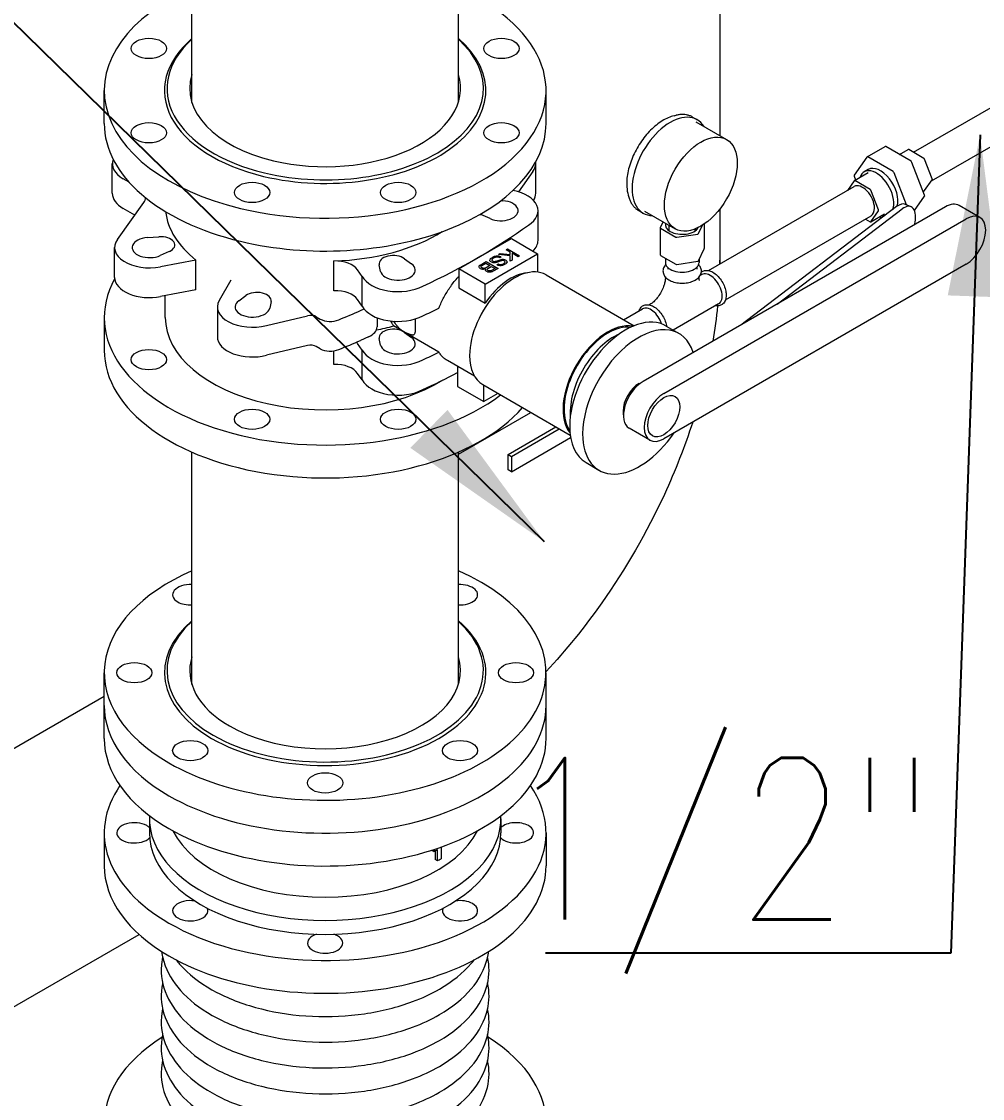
# Model space of a CAD drawing. Header units: millimetres. Extents: x -312439 to 477422, y -331570 to 212570.
# Drawn here: x 341961 to 342704, y 157253 to 158085 of the extents above; entities that cross this region are included whole.
import ezdxf

# ---------------------------------------------------------------- set-up
doc = ezdxf.new("R2010")
doc.units = ezdxf.units.MM
doc.layers.add('ARCONDTEXTO', color=4, linetype='Continuous')
doc.layers.add('TEXTO FORMATO', color=4, linetype='Continuous')
doc.styles.add('ROMAND', font='ROMAND.SHX')
doc.styles.add('ROMANS', font='romans.shx', dxfattribs={"height": 187.5})
doc.dimstyles.new('1-50 (MILIMETRO)', dxfattribs={"dimscale": 0, "dimtxt": 125, "dimasz": 125, "dimexe": 100, "dimexo": 100, "dimgap": 50, "dimtad": 0, "dimdec": 0, "dimzin": 0, "dimdsep": 46, "dimtxsty": 'ROMAND', "dimcen": -390, "dimclrd": 1, "dimclre": 1, "dimclrt": 3, "dimadec": 0, "dimazin": 0, "dimtfac": 1, "dimtdec": 0, "dimtix": 1, "dimtmove": 2, "dimatfit": 2, "dimfxl": 1, "dimtvp": 1, "dimtolj": 1, "dimtzin": 0, "dimarcsym": 0})

msp = doc.modelspace()

# ---------------------------------------------------------------- linework, layer by layer
at = {"color": 5, "linetype": 'Continuous', "lineweight": 0, "extrusion": (4.44089e-16, 0.816497, 0.57735)}
for p, q in [((342092.663, 158022.587), (342092.663, 158507.539)), ((342298.787, 158022.587), (342298.787, 158456.384)), ((342501.089, 158150.812), (342501.089, 157996.763)), ((342024.873, 158006.288), (342024.873, 158031.688)), ((342366.577, 158006.288), (342366.577, 158031.688)), ((342650.718, 157983.97), (342725.761, 158027.296)), ((342465.575, 158012.232), (342467.264, 158012.629)), ((342479.838, 158011.241), (342483.471, 158009.144)), ((342482.514, 158007.487), (342506.154, 157993.838)), ((342664.694, 157961.916), (342738.805, 158004.704)), ((342614.871, 157980.4), (342628.728, 157988.4)), ((342648.876, 157977.034), (342629.284, 157988.345)), ((342639.86, 157982.239), (342646.605, 157986.133)), ((342658.825, 157979.289), (342647.047, 157986.089)), ((342031.111, 157952.26), (342031.111, 157975.26)), ((342358.616, 157952.26), (342358.616, 157975.26)), ((342614.746, 157980.284), (342604.951, 157966.348)), ((342635.019, 157969.034), (342615.428, 157980.345)), ((342659.353, 157950.939), (342649.557, 157976.186)), ((342665.256, 157963.438), (342659.367, 157978.615)), ((342356.376, 157969.03), (342345.249, 157953.439)), ((342605.036, 157962.133), (342615.748, 157968.318)), ((342615.717, 157970.654), (342612.573, 157968.839)), ((342645.318, 157943.399), (342635.7, 157968.186)), ((342044.028, 157960.908), (342039.556, 157963.49)), ((342604.936, 157962.041), (342599.61, 157954.462)), ((342604.951, 157965.44), (342606.014, 157962.698)), ((342617.256, 157955.289), (342605.478, 157962.089)), ((342659.367, 157954.338), (342665.256, 157962.715)), ((342430.131, 157950.841), (342430.632, 157949.18)), ((342492.274, 157892.492), (342604.845, 157957.485)), ((342623.686, 157939.438), (342617.798, 157954.615)), ((342651.511, 157938.874), (342659.353, 157950.03)), ((342658.289, 157953.681), (342659.267, 157954.245)), ((342035.075, 157916.547), (342055.439, 157945.086)), ((342331.792, 157946.634), (342333.157, 157946.536)), ((342675.402, 157941.745), (342441.575, 157806.745)), ((342637.673, 157942.029), (342517.127, 157850.365)), ((342648.85, 157941.851), (342644.557, 157943.733)), ((342702.149, 157933.552), (342686.118, 157942.807)), ((342048.482, 157935.336), (342039.556, 157940.49)), ((342323.219, 157932.685), (342316.24, 157935.829)), ((342360.342, 157915.813), (342360.342, 157938.813)), ((342438.12, 157938.984), (342441.753, 157936.887)), ((342442.71, 157938.544), (342466.35, 157924.895)), ((342501.089, 157940.315), (342501.089, 157900.647)), ((342505.318, 157869.9), (342617.889, 157934.893)), ((342545.243, 157866.598), (342641.966, 157940.147)), ((342617.698, 157930.245), (342628.411, 157936.43)), ((342617.798, 157930.338), (342623.686, 157938.715)), ((342624.443, 157934.14), (342626.066, 157933.203)), ((342454.903, 157925.6), (342454.903, 157904.6)), ((342457.039, 157930.271), (342454.933, 157925.733)), ((342455.162, 157925.239), (342466.94, 157918.439)), ((342457.605, 157797.49), (342691.432, 157932.49)), ((342461.866, 157923.262), (342461.866, 157927.484)), ((342481.887, 157923.262), (342481.887, 157924.74)), ((342484.508, 157921.157), (342487.51, 157927.625)), ((342488.85, 157928.505), (342488.85, 157909.578)), ((342613.585, 157932.409), (342617.256, 157930.289)), ((342058.293, 157918.036), (342067.08, 157918.662)), ((342299.174, 157893.87), (342339.769, 157917.307)), ((342339.769, 157917.307), (342360.066, 157905.589)), ((342467.794, 157918.307), (342483.883, 157920.796)), ((342032.834, 157887.317), (342032.834, 157910.317)), ((342335.705, 157908.549), (342336.87, 157909.222)), ((342338.812, 157906.755), (342335.705, 157908.549)), ((342336.87, 157909.222), (342346.104, 157903.94)), ((342484.508, 157900.157), (342488.819, 157909.446)), ((342075.211, 157907.329), (342068.231, 157904.185)), ((342095.83, 157900.668), (342068.432, 157895.452)), ((342095.83, 157877.668), (342095.83, 157900.668)), ((342202.553, 157876.98), (342202.553, 157899.98)), ((342257.143, 157901.709), (342262.589, 157897.68)), ((342319.471, 157882.151), (342360.066, 157905.589)), ((342323.17, 157900.671), (342323.278, 157901.132)), ((342323.192, 157900.185), (342323.17, 157900.671)), ((342323.364, 157899.886), (342323.192, 157900.185)), ((342323.278, 157901.132), (342323.515, 157901.543)), ((342323.688, 157899.5), (342323.364, 157899.886)), ((342323.515, 157901.543), (342323.731, 157901.817)), ((342323.731, 157901.817), (342324.012, 157902.079)), ((342324.012, 157902.079), (342324.529, 157902.502)), ((342324.529, 157902.502), (342325.306, 157902.951)), ((342324.788, 157901.007), (342324.745, 157900.883)), ((342324.745, 157900.883), (342324.745, 157900.584)), ((342324.745, 157900.584), (342324.875, 157900.31)), ((342324.918, 157901.281), (342324.788, 157901.007)), ((342324.875, 157900.31), (342325.134, 157900.011)), ((342325.134, 157901.555), (342324.918, 157901.281)), ((342325.436, 157901.83), (342325.134, 157901.555)), ((342325.134, 157900.011), (342325.587, 157899.774)), ((342325.306, 157902.951), (342325.759, 157903.187)), ((342325.824, 157902.104), (342325.436, 157901.83)), ((342325.587, 157899.774), (342325.997, 157899.637)), ((342325.759, 157903.187), (342326.234, 157903.387)), ((342326.04, 157902.228), (342325.824, 157902.104)), ((342325.997, 157899.637), (342326.428, 157899.587)), ((342326.557, 157902.477), (342326.04, 157902.228)), ((342326.234, 157903.387), (342326.708, 157903.561)), ((342326.428, 157899.587), (342326.903, 157899.612)), ((342327.248, 157902.726), (342326.557, 157902.477)), ((342326.708, 157903.561), (342327.162, 157903.698)), ((342326.903, 157899.612), (342327.442, 157899.699)), ((342327.162, 157903.698), (342327.636, 157903.798)), ((342327.895, 157902.901), (342327.248, 157902.726)), ((342327.442, 157899.699), (342328.068, 157899.861)), ((342327.636, 157903.798), (342328.132, 157903.86)), ((342328.542, 157902.951), (342327.895, 157902.901)), ((342328.068, 157899.861), (342329.643, 157900.397)), ((342328.132, 157903.86), (342328.801, 157903.872)), ((342331.908, 157900.036), (342328.197, 157898.79)), ((342329.233, 157902.926), (342328.542, 157902.951)), ((342328.801, 157903.872), (342329.535, 157903.847)), ((342329.751, 157902.826), (342329.233, 157902.926)), ((342329.535, 157903.847), (342330.053, 157903.748)), ((342329.643, 157900.397), (342331.779, 157901.107)), ((342329.664, 157905.012), (342331.045, 157905.809)), ((342338.898, 157904.065), (342329.664, 157905.012)), ((342330.225, 157902.652), (342329.751, 157902.826)), ((342330.053, 157903.748), (342330.527, 157903.623)), ((342330.743, 157902.452), (342330.225, 157902.652)), ((342330.527, 157903.623), (342331.002, 157903.449)), ((342331.822, 157903.075), (342330.743, 157902.452)), ((342331.002, 157903.449), (342331.433, 157903.25)), ((342331.045, 157905.809), (342338.812, 157905.012)), ((342331.433, 157903.25), (342331.822, 157903.075)), ((342331.779, 157901.107), (342332.037, 157901.157)), ((342332.188, 157900.123), (342331.908, 157900.036)), ((342332.037, 157901.157), (342332.534, 157901.244)), ((342332.749, 157900.248), (342332.188, 157900.123)), ((342332.534, 157901.244), (342333.03, 157901.281)), ((342333.03, 157900.285), (342332.749, 157900.248)), ((342333.03, 157901.281), (342333.289, 157901.281)), ((342333.677, 157900.235), (342333.03, 157900.285)), ((342333.289, 157901.281), (342333.979, 157901.207)), ((342334.281, 157900.011), (342333.677, 157900.235)), ((342333.979, 157901.207), (342334.411, 157901.107)), ((342334.777, 157899.5), (342334.281, 157900.011)), ((342334.411, 157901.107), (342335.058, 157900.858)), ((342335.058, 157900.858), (342335.446, 157900.634)), ((342335.446, 157900.634), (342335.813, 157900.372)), ((342335.813, 157900.372), (342336.072, 157900.098)), ((342336.072, 157900.098), (342336.245, 157899.824)), ((342336.245, 157899.824), (342336.352, 157899.538)), ((342336.352, 157899.538), (342336.396, 157899.139)), ((342338.812, 157905.012), (342338.812, 157906.755)), ((342338.898, 157899.73), (342338.898, 157904.065)), ((342340.365, 157900.627), (342338.898, 157899.73)), ((342344.939, 157903.268), (342340.322, 157905.883)), ((342340.322, 157905.883), (342340.365, 157900.627)), ((342346.104, 157903.94), (342344.939, 157903.268)), ((342360.066, 157905.589), (342360.066, 157891.359)), ((342455.162, 157904.239), (342466.94, 157897.439)), ((342458.833, 157902.12), (342458.833, 157898.845)), ((342467.794, 157897.307), (342483.883, 157899.796)), ((342484.92, 157901.044), (342484.92, 157898.845)), ((342224.399, 157888.069), (342220.798, 157893.067)), ((342238.597, 157891.942), (342237.513, 157897.015)), ((342299.174, 157893.87), (342299.174, 157879.153)), ((342319.471, 157882.151), (342299.174, 157893.87)), ((342314.821, 157895.844), (342314.95, 157896.168)), ((342314.821, 157895.495), (342314.821, 157895.844)), ((342314.864, 157895.37), (342314.821, 157895.495)), ((342314.95, 157895.071), (342314.864, 157895.37)), ((342314.95, 157896.168), (342315.166, 157896.442)), ((342315.08, 157894.748), (342314.95, 157895.071)), ((342315.295, 157894.474), (342315.08, 157894.748)), ((342315.166, 157896.442), (342315.425, 157896.691)), ((342315.986, 157893.975), (342315.295, 157894.474)), ((342315.425, 157896.691), (342315.597, 157896.84)), ((342315.597, 157896.84), (342320.171, 157899.481)), ((342316.762, 157893.627), (342315.986, 157893.975)), ((342316.374, 157895.545), (342316.417, 157895.869)), ((342316.46, 157895.246), (342316.374, 157895.545)), ((342316.417, 157895.869), (342316.633, 157896.143)), ((342316.719, 157894.947), (342316.46, 157895.246)), ((342316.633, 157896.143), (342316.935, 157896.417)), ((342317.065, 157894.698), (342316.719, 157894.947)), ((342317.237, 157893.502), (342316.762, 157893.627)), ((342316.935, 157896.417), (342319.999, 157898.186)), ((342317.496, 157894.449), (342317.065, 157894.698)), ((342317.712, 157893.427), (342317.237, 157893.502)), ((342317.971, 157894.324), (342317.496, 157894.449)), ((342318.186, 157893.402), (342317.712, 157893.427)), ((342318.359, 157894.249), (342317.971, 157894.324)), ((342319.222, 157893.502), (342318.186, 157893.402)), ((342318.791, 157894.249), (342318.359, 157894.249)), ((342319.222, 157894.299), (342318.791, 157894.249)), ((342319.654, 157894.449), (342319.222, 157894.299)), ((342319.783, 157893.627), (342319.222, 157893.502)), ((342319.567, 157893.153), (342319.697, 157893.477)), ((342319.61, 157892.879), (342319.567, 157893.153)), ((342319.697, 157892.58), (342319.61, 157892.879)), ((342320.128, 157894.623), (342319.654, 157894.449)), ((342319.697, 157893.477), (342319.783, 157893.627)), ((342319.912, 157892.306), (342319.697, 157892.58)), ((342320.171, 157892.057), (342319.912, 157892.306)), ((342319.999, 157898.186), (342323.192, 157896.392)), ((342323.192, 157896.392), (342320.128, 157894.623)), ((342320.171, 157899.481), (342329.405, 157894.2)), ((342320.732, 157891.733), (342320.171, 157892.057)), ((342321.164, 157891.534), (342320.732, 157891.733)), ((342320.991, 157893.477), (342321.034, 157893.701)), ((342320.991, 157893.178), (342320.991, 157893.477)), ((342321.164, 157892.879), (342320.991, 157893.178)), ((342321.034, 157893.701), (342321.25, 157893.975)), ((342321.509, 157892.63), (342321.164, 157892.879)), ((342321.638, 157891.409), (342321.164, 157891.534)), ((342321.25, 157893.975), (342321.595, 157894.224)), ((342321.94, 157892.431), (342321.509, 157892.63)), ((342321.595, 157894.224), (342324.227, 157895.794)), ((342322.156, 157891.31), (342321.638, 157891.409)), ((342322.415, 157892.306), (342321.94, 157892.431)), ((342322.674, 157891.26), (342322.156, 157891.31)), ((342323.364, 157892.306), (342322.415, 157892.306)), ((342323.235, 157891.285), (342322.674, 157891.26)), ((342323.321, 157891.285), (342323.235, 157891.285)), ((342323.882, 157891.359), (342323.321, 157891.285)), ((342323.882, 157892.406), (342323.364, 157892.306)), ((342324.012, 157899.239), (342323.688, 157899.5)), ((342324.314, 157892.555), (342323.882, 157892.406)), ((342324.4, 157891.459), (342323.882, 157891.359)), ((342324.443, 157898.989), (342324.012, 157899.239)), ((342324.227, 157895.794), (342327.118, 157894.125)), ((342324.788, 157892.73), (342324.314, 157892.555)), ((342324.831, 157891.609), (342324.4, 157891.459)), ((342325.177, 157898.74), (342324.443, 157898.989)), ((342325.004, 157892.854), (342324.788, 157892.73)), ((342325.263, 157891.808), (342324.831, 157891.609)), ((342327.118, 157894.125), (342325.004, 157892.854)), ((342325.651, 157898.616), (342325.177, 157898.74)), ((342329.405, 157894.2), (342325.263, 157891.808)), ((342326.406, 157898.554), (342325.651, 157898.616)), ((342327.205, 157898.566), (342326.406, 157898.554)), ((342327.96, 157898.728), (342327.205, 157898.566)), ((342328.197, 157898.79), (342327.96, 157898.728)), ((342328.542, 157896.996), (342329.664, 157897.644)), ((342328.758, 157896.872), (342328.542, 157896.996)), ((342329.146, 157896.698), (342328.758, 157896.872)), ((342329.578, 157896.548), (342329.146, 157896.698)), ((342330.355, 157896.349), (342329.578, 157896.548)), ((342329.664, 157897.644), (342330.139, 157897.42)), ((342330.139, 157897.42), (342330.614, 157897.295)), ((342331.023, 157896.286), (342330.355, 157896.349)), ((342330.614, 157897.295), (342331.347, 157897.221)), ((342331.477, 157896.299), (342331.023, 157896.286)), ((342331.347, 157897.221), (342331.692, 157897.221)), ((342332.124, 157896.374), (342331.477, 157896.299)), ((342331.692, 157897.221), (342332.253, 157897.295)), ((342332.361, 157896.411), (342332.124, 157896.374)), ((342332.253, 157897.295), (342332.728, 157897.42)), ((342332.814, 157896.523), (342332.361, 157896.411)), ((342332.728, 157897.42), (342333.203, 157897.594)), ((342333.03, 157896.598), (342332.814, 157896.523)), ((342333.505, 157896.722), (342333.03, 157896.598)), ((342333.203, 157897.594), (342333.85, 157897.918)), ((342333.936, 157896.922), (342333.505, 157896.722)), ((342333.85, 157897.918), (342334.195, 157898.167)), ((342334.411, 157897.146), (342333.936, 157896.922)), ((342334.195, 157898.167), (342334.605, 157898.578)), ((342335.403, 157897.719), (342334.411, 157897.146)), ((342334.605, 157898.578), (342334.756, 157898.865)), ((342334.756, 157898.865), (342334.821, 157899.176)), ((342334.821, 157899.176), (342334.777, 157899.5)), ((342335.554, 157897.856), (342335.403, 157897.719)), ((342335.835, 157898.142), (342335.554, 157897.856)), ((342335.964, 157898.292), (342335.835, 157898.142)), ((342336.18, 157898.566), (342335.964, 157898.292)), ((342336.309, 157898.84), (342336.18, 157898.566)), ((342336.396, 157899.139), (342336.309, 157898.84)), ((342691.432, 157897.49), (342457.605, 157762.49)), ((342460.67, 157894.992), (342460.67, 157893.654)), ((342483.083, 157894.992), (342483.083, 157893.654)), ((342122.771, 157885.114), (342113.737, 157869.296)), ((342224.399, 157865.069), (342224.399, 157888.069)), ((342366.578, 157889.215), (342434.685, 157849.893)), ((342458.833, 157886.954), (342458.833, 157887.57)), ((342484.92, 157886.954), (342484.92, 157887.57)), ((342487.005, 157889.45), (342485.774, 157888.739)), ((342095.83, 157877.668), (342068.432, 157872.452)), ((342299.174, 157879.153), (342319.471, 157867.435)), ((342319.471, 157867.435), (342319.471, 157882.151)), ((342072.026, 157856.288), (342072.026, 157873.137)), ((342128.861, 157869.18), (342134.308, 157873.209)), ((342153.937, 157868.515), (342152.853, 157863.442)), ((342224.399, 157865.069), (342220.798, 157870.067)), ((342446.908, 157866.3), (342446.375, 157865.992)), ((342500.049, 157866.858), (342464.874, 157846.55)), ((342112.373, 157864.395), (342112.373, 157841.395)), ((342222.949, 157861.59), (342225.852, 157862.868)), ((342426.588, 157854.568), (342441.106, 157862.95)), ((342024.873, 157856.288), (342024.873, 157830.888)), ((342150.274, 157850.037), (342182.198, 157857.631)), ((342188.861, 157856.862), (342191.918, 157855.097)), ((342235.851, 157856.096), (342235.851, 157849.032)), ((342283.76, 157829.476), (342248.661, 157849.741)), ((342459.528, 157849.69), (342469.542, 157843.807)), ((342229.293, 157841.383), (342222.949, 157838.59)), ((342257.143, 157844.709), (342262.589, 157840.68)), ((342182.198, 157834.631), (342150.274, 157827.037)), ((342191.918, 157832.097), (342188.861, 157833.862)), ((342224.399, 157831.069), (342220.798, 157836.067)), ((342238.597, 157834.942), (342237.513, 157840.015)), ((342202.553, 157819.98), (342202.553, 157830.448)), ((342224.399, 157808.069), (342224.399, 157831.069)), ((342311.165, 157810.899), (342290.364, 157822.908)), ((342298.078, 157818.455), (342298.078, 157803.012)), ((342224.399, 157808.069), (342220.798, 157813.067)), ((342298.078, 157803.012), (342318.376, 157791.294)), ((342317.589, 157804.362), (342385.27, 157765.286)), ((342318.376, 157791.294), (342318.376, 157803.907)), ((342329.3, 157797.601), (342318.376, 157791.294)), ((342298.787, 157750.66), (342354.695, 157782.938)), ((342337.383, 157750.354), (342374.258, 157771.644)), ((342339.937, 157748.879), (342376.813, 157770.169)), ((342446.889, 157761.429), (342430.858, 157770.684)), ((342339.937, 157737.079), (342385.561, 157763.42)), ((342092.663, 157572.587), (342092.663, 157752.215)), ((342298.787, 157572.587), (342298.787, 157752.215)), ((342337.383, 157738.554), (342337.383, 157750.354)), ((342337.383, 157750.354), (342339.937, 157748.879)), ((342339.937, 157748.879), (342339.937, 157737.079)), ((342397.488, 157744.092), (342407.502, 157738.209)), ((342339.937, 157737.079), (342337.383, 157738.554)), ((342024.873, 157530.888), (342024.873, 157581.688)), ((342366.577, 157530.888), (342366.577, 157581.688)), ((341613.723, 157326.248), (342024.873, 157563.625)), ((342059.779, 157468.702), (342059.779, 157457.888)), ((342331.672, 157468.702), (342331.672, 157457.888)), ((342024.873, 157457.888), (342024.873, 157432.488)), ((342366.577, 157457.888), (342366.577, 157432.488)), ((342279.677, 157443.405), (342278.075, 157444.33)), ((342280.891, 157444.052), (342280.891, 157437.157)), ((342282.491, 157436.233), (342282.491, 157444.931)), ((342285.34, 157446.576), (342285.34, 157437.879)), ((342282.491, 157436.233), (342280.891, 157437.157)), ((341700.251, 157176.376), (342051.794, 157379.34))]:
    msp.add_line(p, q, dxfattribs=at)
at = {"color": 5, "linetype": 'Continuous', "lineweight": 0}
for centre, major_axis, ratio, start_param, end_param in [((342195.725, 158031.688), (-170.852, 0), 0.5773503, 5.3599285, 7.4612826), ((342195.725, 158031.688), (-170.852, 0), 0.5773503, 1.1780972, 4.0648495), ((342195.725, 158031.688), (-124.312, 0), 0.5773503, 5.6898207, 7.4612826), ((342195.725, 158033.288), (122.352, 0), 0.5773503, 2.5724111, 4.3196899), ((342195.725, 158031.688), (-124.312, 0), 0.5773503, 1.1780972, 3.7349573), ((342195.725, 158033.288), (122.352, 0), 0.5773503, 4.3196899, 6.8523669), ((342195.725, 158033.288), (104.716, 0), 0.5773503, 2.9636533, 4.3196899), ((342195.725, 158033.288), (104.716, 0), 0.5773503, 4.3196899, 6.4611246), ((342462.612, 157973.015), (-20.859, -36.128), 0.5773503, 2.8375594, 6.5872185), ((342195.725, 158006.288), (170.852, 0), 0.5773503, 3.1415927, 4.3196899), ((342195.725, 158006.288), (170.852, 0), 0.5773503, 4.3196899, 6.2831853), ((342629.284, 157987.437), (-0.556, 0.963), 0.5773503, 5.4977871, 6.2831853), ((342647.047, 157985.367), (-0.442, 0.766), 0.5773503, 5.4977871, 6.2831853), ((342059.943, 157975.26), (-28.832, 0), 0.5773503, 6.078, 7.0685835), ((342331.507, 157975.26), (27.109, 0), 0.5773503, 5.8737687, 6.3559681), ((342615.428, 157979.437), (-0.556, 0.963), 0.5773503, 5.4977871, 6.5449847), ((342648.876, 157976.125), (-0.556, 0.963), 0.5773503, 4.4505896, 5.4977871), ((342658.825, 157978.567), (-0.442, 0.766), 0.5773503, 4.4505896, 5.4977871), ((342605.632, 157965.5), (-0.556, 0.963), 0.5773503, 0.2617994, 1.3089969), ((342622.079, 157952.374), (-9.506, 16.465), 0.5773503, 3.5787297, 6.7505587), ((342625.223, 157954.189), (-9.506, 16.465), 0.5773503, 3.6403335, 6.2831853), ((342635.019, 157968.125), (-0.556, 0.963), 0.5773503, 4.4505896, 5.4977871), ((342611.367, 157946.189), (6.522, -11.296), 0.5773503, 0.7853982, 3.1415927), ((342605.478, 157961.367), (-0.442, 0.766), 0.5773503, 5.4977871, 6.5449847), ((342664.714, 157963.389), (0.442, -0.766), 0.5773503, 0.2617994, 1.3089969), ((342059.943, 157952.26), (-28.832, 0), 0.5773503, 0, 0.7853982), ((342331.536, 157938.813), (28.806, 0), 0.5773503, 5.5507149, 7.5144461), ((342331.507, 157952.26), (27.109, 0), 0.5773503, 5.9220989, 6.2831853), ((342617.256, 157954.567), (-0.442, 0.766), 0.5773503, 4.4505896, 5.4977871), ((342658.825, 157955.012), (0.442, -0.766), 0.5773503, 0, 0.2617994), ((342658.672, 157950.878), (0.556, -0.963), 0.5773503, 0.2617994, 1.3089969), ((342038.453, 157949.126), (18.371, 0), 0.5773503, 5.8923976, 6.2577611), ((342331.507, 157938.817), (13.472, 0), 0.5773503, 4.0497563, 7.7312146), ((342637.673, 157928.029), (6.884, 15.704), 0.493747, 0, 0.7260513), ((342641.966, 157926.147), (-6.884, -15.704), 0.493747, 1.8967117, 3.867644), ((342675.402, 157924.245), (10.717, 18.562), 0.5773503, 0, 0.7853982), ((342195.725, 157942.788), (-123.699, 0), 0.5773503, 0.06591, 0.6307786), ((342323.021, 157940.846), (-11.023, 0), 0.5773503, 0.8477105, 0.9081637), ((342611.367, 157946.189), (6.522, -11.296), 0.5773503, 0, 0.7853982), ((342623.145, 157939.389), (0.442, -0.766), 0.5773503, 0.2617994, 1.3089969), ((342622.079, 157952.374), (-9.506, 16.465), 0.5773503, 2.6742192, 2.8510779), ((342691.432, 157914.99), (-10.717, -18.562), 0.5773503, 0.7853982, 3.9269908), ((341946.31, 158115.288), (520.517, 0), 0.5773503, 5.3865482, 5.6090261), ((342455.788, 157925.6), (-0.885, 0), 0.5773503, 6.0213859, 7.0685835), ((342471.876, 157928.089), (-13.044, 0), 0.5773503, 6.1406542, 7.0685835), ((342471.876, 157919.845), (-13.044, 0), 0.5773503, 5.5872933, 5.7039844), ((342471.876, 157928.089), (-13.044, 0), 0.5773503, 0.7853982, 2.8363511), ((342471.876, 157919.845), (-13.044, 0), 0.5773503, 3.7207935, 3.8374847), ((342617.256, 157931.012), (0.442, -0.766), 0.5773503, 5.4977871, 6.5449847), ((342059.943, 157910.317), (-27.109, 0), 0.5773503, 5.8737687, 8.1724889), ((342059.943, 157910.317), (-13.472, 0), 0.5773503, 4.8351545, 8.5166127), ((342068.43, 157912.346), (11.023, 0), 0.5773503, 5.3750201, 7.9767471), ((342195.725, 157971.288), (123.699, 0), 0.5773503, 4.7676151, 5.5340199), ((342467.565, 157918.801), (0.885, 0), 0.5773503, 3.9269908, 4.9741884), ((342483.654, 157921.289), (0.885, 0), 0.5773503, 4.9741884, 6.0213859), ((342331.536, 157915.813), (28.806, 0), 0.5773503, 5.7666453, 6.2831853), ((342487.965, 157909.578), (0.885, 0), 0.5773503, 6.0213859, 6.2831853), ((342203.567, 157889.389), (-18.371, 0), 0.5773503, 3.4957179, 4.7676151), ((342248.453, 157897.794), (11.023, 0), 0.5773503, 0.6626311, 3.2643581), ((342455.788, 157904.6), (-0.885, 0), 0.5773503, 0, 0.7853982), ((342483.654, 157900.289), (0.885, 0), 0.5773503, 4.9741884, 6.0213859), ((342414.561, 157900.647), (-86.528, 0), 0.5773503, 3.078168, 3.1415927), ((342414.561, 157900.647), (86.528, 0), 0.5773503, 6.2197607, 6.2831853), ((342251.968, 157892.895), (-13.472, 0), 0.5773503, 0.1227655, 3.8042237), ((342342.084, 157846.788), (-24.495, -42.426), 0.5773503, 3.1415927, 5.4977871), ((342471.876, 157898.845), (-13.044, 0), 0.5773503, 0, 3.1415927), ((342467.565, 157897.801), (0.885, 0), 0.5773503, 3.9269908, 4.9741884), ((342493.527, 157878.154), (6.522, -11.296), 0.5773503, 0, 3.1415927), ((342195.725, 157856.288), (170.852, 0), 0.5773503, 2.833735, 5.6302998), ((342059.943, 157887.317), (-27.109, 0), 0.5773503, 0, 1.8893036), ((342251.975, 157892.878), (-28.806, 0), 0.5773503, 0.2933434, 2.3032668), ((342339.221, 157848.441), (23.27, 40.305), 0.5773503, 0.3872078, 1.4290703), ((342142.998, 157869.294), (11.023, 0), 0.5773503, 6.1604182, 8.7621453), ((342203.567, 157866.389), (-18.371, 0), 0.5773503, 3.4957179, 4.7676151), ((342139.482, 157864.395), (27.109, 0), 0.5773503, 2.8230854, 5.1218056), ((342139.482, 157864.395), (-13.472, 0), 0.5773503, 5.6205526, 9.3020109), ((342184.531, 157854.362), (6.124, 0), 0.5773503, 0.7853982, 1.961584), ((341907.448, 158098.333), (517.381, 0), 0.5773503, 5.3282352, 5.3682023), ((342251.975, 157869.878), (-28.806, 0), 0.5773503, 0.2933434, 2.3032668), ((341946.31, 158092.288), (520.517, 0), 0.5773503, 5.3865482, 5.4177363), ((342447.628, 157851.654), (6.522, -11.296), 0.5773503, 1.2234231, 3.1415927), ((342195.725, 157856.288), (-123.699, 0), 0.5773503, 0, 2.4003829), ((342199.712, 157859.597), (11.023, 0), 0.5773503, 3.9269908, 5.3544297), ((342195.725, 157914.288), (123.699, 0), 0.5773503, 5.0382336, 5.1546022), ((342414.333, 157805.075), (-24.495, -42.426), 0.5773503, 3.3370905, 6.064011), ((342428.508, 157796.891), (-31.02, -52.799), 0.5823607, 3.1415927, 5.5021835), ((342438.522, 157791.008), (-31.02, -52.799), 0.5823607, 2.6525624, 5.5021835), ((342139.482, 157841.395), (-27.109, 0), 0.5773503, 0, 1.9802129), ((342219.188, 157849.032), (16.663, 0), 0.5773503, 5.3639692, 6.2831853), ((342248.453, 157840.794), (11.023, 0), 0.5773503, 0.6626311, 3.2643581), ((342047.215, 158017.031), (233.085, -175.431), 0.1043952, 5.905742, 5.9619009), ((342414.333, 157805.075), (23.921, 41.432), 0.5773503, 0.7853982, 2.8735652), ((342419.069, 157802.341), (-23.921, -41.432), 0.5773503, 3.805993, 5.5722222), ((342414.333, 157805.075), (23.921, 41.432), 0.5773503, 0.2430827, 0.7853982), ((342184.531, 157831.362), (-6.124, 0), 0.5773503, 3.9269908, 5.1031767), ((341907.448, 158075.333), (-517.381, 0), 0.5773503, 2.1866425, 2.2266097), ((342203.567, 157832.389), (-18.371, 0), 0.5773503, 3.4957179, 3.6171654), ((342251.968, 157835.895), (-13.472, 0), 0.5773503, 0.1227655, 3.8042237), ((342195.725, 157830.888), (-170.852, 0), 0.5773503, 0, 2.6758126), ((342199.712, 157836.597), (-11.023, 0), 0.5773503, 0.7853982, 2.212837), ((342251.975, 157835.878), (-28.806, 0), 0.5773503, 0.2933434, 2.3032668), ((341946.31, 158058.288), (520.517, 0), 0.5773503, 5.3865482, 5.4177363), ((342342.084, 157846.788), (-24.495, -42.426), 0.5773503, 5.4977871, 6.2831853), ((342203.567, 157809.389), (-18.371, 0), 0.5773503, 3.4957179, 4.7676151), ((342251.975, 157812.878), (-28.806, 0), 0.5773503, 0.2933434, 2.3032668), ((341946.31, 158035.288), (520.517, 0), 0.5773503, 5.3865482, 5.4544475), ((342441.575, 157789.245), (-10.717, -18.562), 0.5773503, 3.9269908, 6.2831853), ((342438.522, 157791.008), (-8.773, -15.195), 0.5773503, 3.9269908, 5.4977871), ((342457.605, 157779.99), (10.717, 18.562), 0.5773503, 0.7853982, 3.9269908), ((342438.522, 157791.008), (-8.773, -15.195), 0.5773503, 5.4977871, 5.7209135), ((342428.508, 157796.891), (-31.02, -52.799), 0.5823607, 5.5021835, 6.2831853), ((342438.522, 157791.008), (-31.02, -52.799), 0.5823607, 5.5021835, 7.7405636), ((342195.725, 157581.688), (-170.852, 0), 0.5773503, 5.3599285, 7.0685835), ((342195.725, 157581.688), (-170.852, 0), 0.5773503, 0.7853982, 4.0648495), ((342091.369, 157641.938), (-13.595, 0), 0.5773503, 4.6170765, 7.0685835), ((342300.081, 157641.938), (-13.595, 0), 0.5773503, 1.4754839, 4.8077014), ((342091.369, 157641.938), (-13.595, 0), 0.5773503, 0.7853982, 1.6661088), ((342195.725, 157581.688), (-124.312, 0), 0.5773503, 5.6898207, 7.0685835), ((342195.725, 157583.288), (122.352, 0), 0.5773503, 2.5724111, 3.9269908), ((342195.725, 157581.688), (-124.312, 0), 0.5773503, 0.7853982, 3.7349573), ((342195.725, 157583.288), (122.352, 0), 0.5773503, 3.9269908, 6.8523669), ((342195.725, 157583.288), (104.716, 0), 0.5773503, 2.9636533, 3.9269908), ((342195.725, 157583.288), (104.716, 0), 0.5773503, 3.9269908, 6.4611246), ((342195.725, 157556.288), (-170.852, 0), 0.5773503, 0, 0.7853982), ((342195.725, 157556.288), (170.852, 0), 0.5773503, 3.1415927, 3.9269908), ((342195.725, 157556.288), (-170.852, 0), 0.5773503, 0.7853982, 3.1415927), ((342195.725, 157556.288), (170.852, 0), 0.5773503, 3.9269908, 6.2831853), ((342195.725, 157530.888), (170.852, 0), 0.5773503, 3.1415927, 3.9269908), ((342195.725, 157530.888), (170.852, 0), 0.5773503, 3.9269908, 6.2831853), ((342195.725, 157457.888), (170.852, 0), 0.5773503, 2.7625544, 3.9269908), ((342195.725, 157457.888), (170.852, 0), 0.5773503, 3.9269908, 6.6622236), ((342195.725, 157468.702), (-135.947, 0), 0.5773503, 6.2526983, 9.455265), ((342048.143, 157457.888), (13.595, 0), 0.5773503, 0.7853982, 5.7639057), ((342048.143, 157457.888), (13.595, 0), 0.5773503, 0.543593, 0.7853982), ((342195.725, 157478.861), (-122.474, 0), 0.5773503, 0.2785726, 2.8630201), ((342343.307, 157457.888), (13.595, 0), 0.5773503, 3.6608723, 7.0685835), ((342343.307, 157457.888), (13.595, 0), 0.5773503, 0.7853982, 2.5979996), ((342195.725, 157457.888), (-135.947, 0), 0.5773503, 0, 3.1415927), ((342195.725, 157502.957), (82.062, 183.423), 0.4956684, 4.6132657, 4.6141462), ((342195.031, 157503.358), (84.235, 188.281), 0.4956684, 4.6145045, 4.6247609), ((342195.031, 157497.071), (125.718, 0), 0.5773503, 5.451052, 5.481758), ((342195.031, 157497.071), (125.718, 0), 0.5773503, 5.5138163, 5.529246), ((342195.031, 157488.374), (125.718, 0), 0.5773503, 5.481758, 5.5138163), ((342195.725, 157432.488), (-170.852, 0), 0.5773503, 0, 0.7853982), ((342195.725, 157432.488), (-170.852, 0), 0.5773503, 0.7853982, 3.1415927), ((342091.369, 157397.638), (13.595, 0), 0.5773503, 1.3046778, 6.5493038), ((342300.081, 157397.638), (13.595, 0), 0.5773503, 2.8754741, 7.0685835), ((342300.081, 157397.638), (13.595, 0), 0.5773503, 0.7853982, 1.8369149), ((342195.725, 157372.682), (13.595, 0), 0.5773503, 2.090076, 7.0685835), ((342195.725, 157372.682), (13.595, 0), 0.5773503, 0.7853982, 1.0515167), ((342195.725, 157233.288), (-170.852, 0), 0.5773503, 5.5424733, 7.0685835), ((342195.725, 157233.288), (-170.852, 0), 0.5773503, 0.7853982, 3.8823047)]:
    msp.add_ellipse(centre, major_axis=major_axis, ratio=ratio, start_param=start_param, end_param=end_param, dxfattribs=at)
for centre, major_axis in [((342059.377, 158064.296), (-13.595, 0)), ((342332.073, 158064.296), (-13.595, 0)), ((342059.377, 157999.081), (-13.595, 0)), ((342332.073, 157999.081), (-13.595, 0)), ((342486.252, 157959.367), (-19.902, -34.471)), ((342139.248, 157952.968), (-13.595, 0)), ((342252.202, 157952.968), (-13.595, 0)), ((342059.377, 157823.681), (13.595, 0)), ((342457.605, 157779.99), (-8.773, -15.195)), ((342139.248, 157777.568), (13.595, 0)), ((342252.202, 157777.568), (13.595, 0)), ((342048.143, 157581.688), (-13.595, 0)), ((342343.307, 157581.688), (-13.595, 0)), ((342091.369, 157521.438), (-13.595, 0)), ((342300.081, 157521.438), (-13.595, 0)), ((342195.725, 157496.482), (-13.595, 0))]:
    msp.add_ellipse(centre, major_axis=major_axis, ratio=0.5773503, dxfattribs=at)
for points, knots in [([(342465.575, 158012.232), (342462.601, 158011.533), (342459.51, 158010.204), (342453.369, 158006.425), (342450.319, 158003.969), (342444.579, 157998.19), (342441.89, 157994.87), (342437.139, 157987.702), (342435.078, 157983.857), (342431.786, 157976.022), (342430.557, 157972.034), (342429.057, 157964.308), (342428.789, 157960.572), (342429.176, 157954.895), (342429.547, 157952.777), (342430.131, 157950.841)], [1.2825342, 1.2825342, 1.2825342, 1.2825342, 1.6036259, 1.6036259, 1.9268175, 1.9268175, 2.2495613, 2.2495613, 2.5719277, 2.5719277, 2.8943746, 2.8943746, 3.2173127, 3.2173127, 3.4298547, 3.4298547, 3.4298547, 3.4298547]), ([(342479.838, 158011.241), (342479.139, 158011.645), (342478.405, 158011.988), (342476.875, 158012.551), (342476.08, 158012.77), (342474.436, 158013.082), (342473.588, 158013.176), (342471.846, 158013.235), (342470.954, 158013.202), (342469.133, 158013.009), (342468.205, 158012.85), (342467.264, 158012.629)], [0.78539816, 0.78539816, 0.78539816, 0.78539816, 0.88482538, 0.88482538, 0.98425259, 0.98425259, 1.08367981, 1.08367981, 1.18310702, 1.18310702, 1.28253424, 1.28253424, 1.28253424, 1.28253424]), ([(342430.632, 157949.18), (342430.911, 157948.254), (342431.237, 157947.371), (342431.98, 157945.698), (342432.398, 157944.908), (342433.32, 157943.43), (342433.825, 157942.742), (342434.917, 157941.474), (342435.505, 157940.895), (342436.757, 157939.852), (342437.421, 157939.388), (342438.12, 157938.984)], [3.42985474, 3.42985474, 3.42985474, 3.42985474, 3.52928196, 3.52928196, 3.62870917, 3.62870917, 3.72813639, 3.72813639, 3.8275636, 3.8275636, 3.92699082, 3.92699082, 3.92699082, 3.92699082]), ([(342459.181, 157897.117), (342458.876, 157896.803), (342458.597, 157896.472), (342457.685, 157895.21), (342457.231, 157894.174), (342456.925, 157892.156), (342457.001, 157891.196), (342457.567, 157889.36), (342458.064, 157888.489), (342459.464, 157886.81), (342460.417, 157886.029), (342462.694, 157884.658), (342464.044, 157884.087), (342466.95, 157883.242), (342468.506, 157882.969), (342471.665, 157882.736), (342473.267, 157882.774), (342476.377, 157883.157), (342477.886, 157883.502), (342480.256, 157884.336), (342481.177, 157884.753), (342482.018, 157885.238)], [3.4159993, 3.4159993, 3.4159993, 3.4159993, 3.5321536, 3.5321536, 3.8395299, 3.8395299, 4.1031394, 4.1031394, 4.3756618, 4.3756618, 4.6912674, 4.6912674, 5.0313579, 5.0313579, 5.3709906, 5.3709906, 5.7078929, 5.7078929, 6.0452189, 6.0452189, 6.2831853, 6.2831853, 6.2831853, 6.2831853]), ([(342482.018, 157885.238), (342483.221, 157885.933), (342484.262, 157886.769), (342485.811, 157888.645), (342486.353, 157889.674), (342486.813, 157891.706), (342486.806, 157892.683), (342486.36, 157894.546), (342485.926, 157895.428), (342485.105, 157896.532), (342484.849, 157896.831), (342484.572, 157897.117)], [0, 0, 0, 0, 0.3404824, 0.3404824, 0.6555453, 0.6555453, 0.9227642, 0.9227642, 1.1907528, 1.1907528, 1.2963897, 1.2963897, 1.2963897, 1.2963897]), ([(342486.702, 157891.334), (342487.419, 157891.885), (342488.255, 157892.274), (342490.091, 157892.694), (342491.094, 157892.698), (342493.248, 157892.326), (342494.4, 157891.891), (342496.727, 157890.605), (342497.896, 157889.721), (342500.081, 157887.627), (342501.096, 157886.416), (342502.877, 157883.796), (342503.644, 157882.39), (342504.868, 157879.504), (342505.324, 157878.026), (342505.786, 157875.557), (342505.886, 157874.55), (342505.886, 157873.579)], [3.8501977, 3.8501977, 3.8501977, 3.8501977, 4.1031394, 4.1031394, 4.3756618, 4.3756618, 4.6912674, 4.6912674, 5.0313579, 5.0313579, 5.3709906, 5.3709906, 5.7078929, 5.7078929, 6.0452189, 6.0452189, 6.2831853, 6.2831853, 6.2831853, 6.2831853]), ([(342283.76, 157863.476), (342283.913, 157863.879), (342284.071, 157864.282), (342284.791, 157866.072), (342285.398, 157867.451), (342286.696, 157870.171), (342287.387, 157871.512), (342288.833, 157874.132), (342289.588, 157875.411), (342291.141, 157877.887), (342291.965, 157879.126), (342293.697, 157881.58), (342294.606, 157882.795), (342296.492, 157885.175), (342297.47, 157886.341), (342298.706, 157887.732), (342298.939, 157887.99), (342299.174, 157888.247)], [16.8661181, 16.8661181, 16.8661181, 16.8661181, 17.9028988, 17.9028988, 21.4834786, 21.4834786, 25.0640584, 25.0640584, 28.6446382, 28.6446382, 32.2252102, 32.2252102, 35.8057821, 35.8057821, 39.3863541, 39.3863541, 40.2119217, 40.2119217, 40.2119217, 40.2119217]), ([(342458.833, 157886.954), (342458.833, 157886.265), (342458.769, 157885.419), (342458.444, 157883.447), (342458.17, 157882.305), (342457.372, 157879.837), (342456.834, 157878.504), (342455.519, 157875.827), (342454.736, 157874.484), (342453.027, 157871.986), (342452.102, 157870.832), (342450.274, 157868.869), (342449.372, 157868.05), (342447.949, 157866.95), (342447.394, 157866.581), (342446.908, 157866.3)], [0, 0, 0, 0, 0.2067237, 0.2067237, 0.4301851, 0.4301851, 0.6692397, 0.6692397, 0.9172141, 0.9172141, 1.1648786, 1.1648786, 1.4025425, 1.4025425, 1.5707963, 1.5707963, 1.5707963, 1.5707963]), ([(342485.165, 157884.988), (342485.165, 157884.988), (342485.156, 157885.01), (342485.098, 157885.185), (342485.01, 157885.519), (342484.936, 157886.3), (342484.92, 157886.607), (342484.92, 157886.954)], [2.76110414, 2.76110414, 2.76110414, 2.76110414, 2.83104604, 2.83104604, 3.03749612, 3.03749612, 3.14159265, 3.14159265, 3.14159265, 3.14159265]), ([(342505.886, 157873.579), (342505.886, 157872.19), (342505.683, 157870.871), (342504.832, 157868.591), (342504.212, 157867.607), (342502.682, 157866.193), (342501.833, 157865.71), (342499.997, 157865.165), (342499.016, 157865.1), (342497.816, 157865.239), (342497.597, 157865.274), (342497.378, 157865.316)], [0, 0, 0, 0, 0.3404824, 0.3404824, 0.6555453, 0.6555453, 0.9227642, 0.9227642, 1.1907528, 1.1907528, 1.2506401, 1.2506401, 1.2506401, 1.2506401]), ([(342438.435, 157861.408), (342438.52, 157861.656), (342438.616, 157861.899), (342439.185, 157863.166), (342439.855, 157864.077), (342441.449, 157865.351), (342442.318, 157865.766), (342444.192, 157866.194), (342445.195, 157866.198), (342447.348, 157865.826), (342448.501, 157865.391), (342450.827, 157864.105), (342451.997, 157863.221), (342454.182, 157861.127), (342455.197, 157859.916), (342456.977, 157857.296), (342457.745, 157855.89), (342458.969, 157853.004), (342459.424, 157851.526), (342459.729, 157849.897), (342459.76, 157849.717), (342459.789, 157849.537)], [3.4617489, 3.4617489, 3.4617489, 3.4617489, 3.5321536, 3.5321536, 3.8395299, 3.8395299, 4.1031394, 4.1031394, 4.3756618, 4.3756618, 4.6912674, 4.6912674, 5.0313579, 5.0313579, 5.3709906, 5.3709906, 5.7078929, 5.7078929, 6.0452189, 6.0452189, 6.0873157, 6.0873157, 6.0873157, 6.0873157]), ([(342246.449, 157853.556), (342246.734, 157852.952), (342247.04, 157852.361), (342247.769, 157851.08), (342248.201, 157850.398), (342248.661, 157849.741)], [12.4220588, 12.4220588, 12.4220588, 12.4220588, 14.4753929, 14.4753929, 16.9865237, 16.9865237, 16.9865237, 16.9865237]), ([(342257.143, 157844.981), (342257.106, 157844.995), (342257.069, 157845.011), (342256.786, 157845.134), (342256.521, 157845.27), (342255.973, 157845.586), (342255.679, 157845.773), (342255.068, 157846.197), (342254.752, 157846.433), (342254.121, 157846.936), (342253.806, 157847.204), (342253.2, 157847.75), (342252.909, 157848.029), (342252.347, 157848.593), (342252.072, 157848.887), (342251.545, 157849.478), (342251.295, 157849.775), (342250.579, 157850.672), (342250.145, 157851.279), (342249.448, 157852.373), (342249.168, 157852.853), (342248.91, 157853.341)], [19.0802587, 19.0802587, 19.0802587, 19.0802587, 19.2237909, 19.2237909, 20.1714723, 20.1714723, 21.1191538, 21.1191538, 22.0668352, 22.0668352, 23.0145167, 23.0145167, 23.9621981, 23.9621981, 24.9859948, 24.9859948, 26.0097915, 26.0097915, 28.0573848, 28.0573848, 29.6221343, 29.6221343, 29.6221343, 29.6221343]), ([(342265.436, 157855.174), (342265.438, 157854.434), (342265.438, 157853.72), (342265.438, 157853.04), (342265.438, 157851.827), (342265.437, 157850.625), (342265.418, 157848.37), (342265.399, 157847.316), (342265.314, 157845.926), (342265.275, 157845.495), (342265.166, 157844.709), (342265.095, 157844.353), (342264.904, 157843.731), (342264.785, 157843.464), (342264.471, 157843.036), (342264.277, 157842.875), (342263.89, 157842.737), (342263.739, 157842.708), (342263.391, 157842.702), (342263.196, 157842.724), (342262.856, 157842.805), (342262.725, 157842.844), (342262.589, 157842.892)], [-2.0404213, -2.0404213, -2.0404213, -2.0404213, 0, 0, 0, 3.6398027, 3.6398027, 7.2796053, 7.2796053, 9.0995067, 9.0995067, 10.919408, 10.919408, 12.7393093, 12.7393093, 14.5592107, 14.5592107, 15.4903209, 15.4903209, 16.4214311, 16.4214311, 16.9568767, 16.9568767, 16.9568767, 16.9568767]), ([(342290.364, 157822.908), (342289.588, 157823.357), (342288.833, 157823.872), (342287.387, 157825.038), (342286.696, 157825.689), (342285.398, 157827.118), (342284.791, 157827.896), (342284.071, 157828.977), (342283.913, 157829.224), (342283.76, 157829.476)], [200.5122183, 200.5122183, 200.5122183, 200.5122183, 204.0927981, 204.0927981, 207.6733778, 207.6733778, 211.2539576, 211.2539576, 212.2907384, 212.2907384, 212.2907384, 212.2907384]), ([(342479.984, 157775.411), (342473.862, 157756.55), (342466.514, 157737.864), (342444.542, 157690.258), (342428.2, 157661.952), (342396.335, 157616.822), (342381.938, 157599.042), (342366.57, 157582.567)], [0.43218853, 0.43218853, 0.43218853, 0.43218853, 0.62831853, 0.62831853, 0.9424778, 0.9424778, 1.16600381, 1.16600381, 1.16600381, 1.16600381]), ([(342781.74, 157370.763), (342778.94, 157360.806), (342775.593, 157350.617), (342764.123, 157320.184), (342754.493, 157299.744), (342731.937, 157260.317), (342718.967, 157241.358), (342697.743, 157215.157), (342690.091, 157206.551), (342682.355, 157198.622)], [0.36979434, 0.36979434, 0.36979434, 0.36979434, 0.50760913, 0.50760913, 0.77855804, 0.77855804, 1.053397, 1.053397, 1.20100199, 1.20100199, 1.20100199, 1.20100199]), ([(342070.04, 157361.911), (342069.796, 157360.793), (342069.593, 157359.669), (342068.307, 157350.72), (342069.21, 157342.738), (342074.915, 157327.387), (342079.785, 157320.044), (342093.173, 157306.337), (342101.924, 157300.056), (342122.334, 157289.418), (342134.041, 157285.094), (342159.088, 157278.875), (342172.419, 157276.974), (342199.382, 157275.741), (342213.008, 157276.403), (342239.252, 157280.226), (342251.865, 157283.388), (342270.785, 157290.447), (342277.752, 157293.692), (342284.096, 157297.355)], [3.80182, 3.80182, 3.80182, 3.80182, 3.8442096, 3.8442096, 4.1383608, 4.1383608, 4.4404377, 4.4404377, 4.7634053, 4.7634053, 5.0916471, 5.0916471, 5.4187443, 5.4187443, 5.7449425, 5.7449425, 6.0714643, 6.0714643, 6.2831853, 6.2831853, 6.2831853, 6.2831853]), ([(342069.317, 157366.127), (342069.782, 157362.421), (342070.693, 157358.748), (342074.915, 157347.387), (342079.785, 157340.044), (342093.173, 157326.337), (342101.924, 157320.056), (342122.334, 157309.418), (342134.041, 157305.094), (342159.088, 157298.875), (342172.419, 157296.974), (342199.382, 157295.741), (342213.008, 157296.403), (342239.252, 157300.226), (342251.865, 157303.388), (342270.785, 157310.447), (342277.752, 157313.692), (342284.096, 157317.355)], [3.9991695, 3.9991695, 3.9991695, 3.9991695, 4.1383608, 4.1383608, 4.4404377, 4.4404377, 4.7634053, 4.7634053, 5.0916471, 5.0916471, 5.4187443, 5.4187443, 5.7449425, 5.7449425, 6.0714643, 6.0714643, 6.2831853, 6.2831853, 6.2831853, 6.2831853]), ([(342080.544, 157359.633), (342082.231, 157357.445), (342084.084, 157355.319), (342093.01, 157346.159), (342101.765, 157339.865), (342122.188, 157329.2), (342133.907, 157324.864), (342158.98, 157318.626), (342172.326, 157316.717), (342199.319, 157315.474), (342212.96, 157316.132), (342239.238, 157319.954), (342251.869, 157323.117), (342270.825, 157330.184), (342277.809, 157333.436), (342284.169, 157337.109)], [4.3458548, 4.3458548, 4.3458548, 4.3458548, 4.4394999, 4.4394999, 4.7624737, 4.7624737, 5.090903, 5.090903, 5.4181693, 5.4181693, 5.7445137, 5.7445137, 6.0711873, 6.0711873, 6.2831853, 6.2831853, 6.2831853, 6.2831853]), ([(342284.096, 157317.355), (342293.931, 157323.032), (342302.271, 157329.717), (342314.853, 157344.481), (342319.185, 157352.55), (342321.604, 157362.683), (342321.917, 157364.401), (342322.133, 157366.127)], [0, 0, 0, 0, 0.32816351, 0.32816351, 0.64841186, 0.64841186, 0.71321951, 0.71321951, 0.71321951, 0.71321951]), ([(342284.096, 157297.355), (342293.931, 157303.032), (342302.271, 157309.717), (342314.853, 157324.481), (342319.185, 157332.55), (342322.844, 157347.876), (342322.918, 157354.994), (342321.41, 157361.911)], [0, 0, 0, 0, 0.32816351, 0.32816351, 0.64841186, 0.64841186, 0.91056897, 0.91056897, 0.91056897, 0.91056897]), ([(342284.169, 157337.109), (342294.021, 157342.797), (342302.379, 157349.495), (342309.503, 157357.859), (342310.218, 157358.741), (342310.906, 157359.633)], [0, 0, 0, 0, 0.32834736, 0.32834736, 0.36653417, 0.36653417, 0.36653417, 0.36653417]), ([(342070.04, 157341.911), (342069.796, 157340.793), (342069.593, 157339.669), (342068.307, 157330.72), (342069.21, 157322.738), (342074.915, 157307.387), (342079.785, 157300.044), (342093.173, 157286.337), (342101.924, 157280.056), (342122.334, 157269.418), (342134.041, 157265.094), (342159.088, 157258.875), (342172.419, 157256.974), (342199.382, 157255.741), (342213.008, 157256.403), (342239.252, 157260.226), (342251.865, 157263.388), (342270.785, 157270.447), (342277.752, 157273.692), (342284.096, 157277.355)], [3.80182, 3.80182, 3.80182, 3.80182, 3.8442096, 3.8442096, 4.1383608, 4.1383608, 4.4404377, 4.4404377, 4.7634053, 4.7634053, 5.0916471, 5.0916471, 5.4187443, 5.4187443, 5.7449425, 5.7449425, 6.0714643, 6.0714643, 6.2831853, 6.2831853, 6.2831853, 6.2831853]), ([(342284.096, 157277.355), (342293.931, 157283.032), (342302.271, 157289.717), (342314.853, 157304.481), (342319.185, 157312.55), (342322.844, 157327.876), (342322.918, 157334.994), (342321.41, 157341.911)], [0, 0, 0, 0, 0.32816351, 0.32816351, 0.64841186, 0.64841186, 0.91056897, 0.91056897, 0.91056897, 0.91056897]), ([(342070.04, 157321.911), (342069.796, 157320.793), (342069.593, 157319.669), (342068.307, 157310.72), (342069.21, 157302.738), (342074.915, 157287.387), (342079.785, 157280.044), (342093.173, 157266.337), (342101.924, 157260.056), (342122.334, 157249.418), (342134.041, 157245.094), (342159.088, 157238.875), (342172.419, 157236.974), (342199.382, 157235.741), (342213.008, 157236.403), (342239.252, 157240.226), (342251.865, 157243.388), (342270.785, 157250.447), (342277.752, 157253.692), (342284.096, 157257.355)], [3.80182, 3.80182, 3.80182, 3.80182, 3.8442096, 3.8442096, 4.1383608, 4.1383608, 4.4404377, 4.4404377, 4.7634053, 4.7634053, 5.0916471, 5.0916471, 5.4187443, 5.4187443, 5.7449425, 5.7449425, 6.0714643, 6.0714643, 6.2831853, 6.2831853, 6.2831853, 6.2831853]), ([(342284.096, 157257.355), (342293.931, 157263.032), (342302.271, 157269.717), (342314.853, 157284.481), (342319.185, 157292.55), (342322.844, 157307.876), (342322.918, 157314.994), (342321.41, 157321.911)], [0, 0, 0, 0, 0.32816351, 0.32816351, 0.64841186, 0.64841186, 0.91056897, 0.91056897, 0.91056897, 0.91056897]), ([(342070.04, 157301.911), (342069.796, 157300.793), (342069.593, 157299.669), (342068.307, 157290.72), (342069.21, 157282.738), (342074.915, 157267.387), (342079.785, 157260.044), (342093.173, 157246.337), (342101.924, 157240.056), (342122.334, 157229.418), (342134.041, 157225.094), (342159.088, 157218.875), (342172.419, 157216.974), (342199.382, 157215.741), (342213.008, 157216.403), (342239.252, 157220.226), (342251.865, 157223.388), (342270.785, 157230.447), (342277.752, 157233.692), (342284.096, 157237.355)], [3.80182, 3.80182, 3.80182, 3.80182, 3.8442096, 3.8442096, 4.1383608, 4.1383608, 4.4404377, 4.4404377, 4.7634053, 4.7634053, 5.0916471, 5.0916471, 5.4187443, 5.4187443, 5.7449425, 5.7449425, 6.0714643, 6.0714643, 6.2831853, 6.2831853, 6.2831853, 6.2831853]), ([(342284.096, 157237.355), (342293.931, 157243.032), (342302.271, 157249.717), (342314.853, 157264.481), (342319.185, 157272.55), (342322.844, 157287.876), (342322.918, 157294.994), (342321.41, 157301.911)], [0, 0, 0, 0, 0.32816351, 0.32816351, 0.64841186, 0.64841186, 0.91056897, 0.91056897, 0.91056897, 0.91056897]), ([(342070.04, 157281.911), (342069.796, 157280.793), (342069.593, 157279.669), (342068.307, 157270.72), (342069.21, 157262.738), (342074.915, 157247.387), (342079.785, 157240.044), (342093.173, 157226.337), (342101.924, 157220.056), (342122.334, 157209.418), (342134.041, 157205.094), (342159.088, 157198.875), (342172.419, 157196.974), (342199.382, 157195.741), (342213.008, 157196.403), (342239.252, 157200.226), (342251.865, 157203.388), (342270.785, 157210.447), (342277.752, 157213.692), (342284.096, 157217.355)], [3.80182, 3.80182, 3.80182, 3.80182, 3.8442096, 3.8442096, 4.1383608, 4.1383608, 4.4404377, 4.4404377, 4.7634053, 4.7634053, 5.0916471, 5.0916471, 5.4187443, 5.4187443, 5.7449425, 5.7449425, 6.0714643, 6.0714643, 6.2831853, 6.2831853, 6.2831853, 6.2831853]), ([(342284.096, 157217.355), (342293.931, 157223.032), (342302.271, 157229.717), (342314.853, 157244.481), (342319.185, 157252.55), (342322.844, 157267.876), (342322.918, 157274.994), (342321.41, 157281.911)], [0, 0, 0, 0, 0.32816351, 0.32816351, 0.64841186, 0.64841186, 0.91056897, 0.91056897, 0.91056897, 0.91056897])]:
    msp.add_open_spline(points, degree=3, knots=knots, dxfattribs=at)
for points in [[(342501.089, 157900.647), (342501.089, 157899.623), (342501.084, 157898.599), (342501.075, 157897.573)], [(342499.266, 157865.167), (342498.352, 157856.097), (342497.103, 157847.003), (342495.539, 157837.902)]]:
    msp.add_open_spline(points, degree=3, dxfattribs=at)

# ---------------------------------------------------------------- texts
at = {"layer": 'ARCONDTEXTO', "linetype": 'Continuous', "lineweight": -3, "style": 'ROMANS', "width": 0.8}
msp.add_text('1/2"', height=125, dxfattribs=at).set_placement((342334.022, 157390.848))

# ---------------------------------------------------------------- leaders
at = {"layer": 'TEXTO FORMATO'}
for points in [[(342365.378, 157682.796), (341821.655, 158214.236), (341821.655, 158326.391)], [(342702.247, 157997.534), (342679.551, 157364.865), (342366.224, 157364.865)]]:
    msp.add_leader(points, dimstyle='1-50 (MILIMETRO)', override={"dimscale": 1}, dxfattribs=at)

doc.saveas('drawing.dxf')
